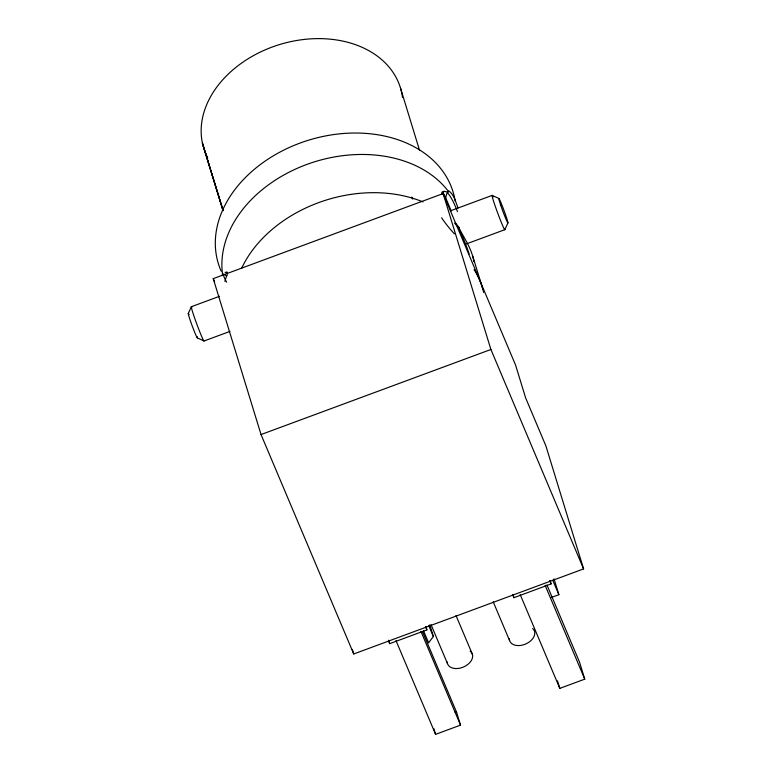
<?xml version="1.0" encoding="UTF-8"?>
<svg xmlns="http://www.w3.org/2000/svg" width="773" height="773" viewBox="0 0 773 773"><rect width="100%" height="100%" fill="white"/><g stroke="black" fill="none" stroke-linecap="round" stroke-linejoin="round"><path stroke-width="1.16" d="M188.254 313.5L191.318 306.823M504.895 229.562L507.958 222.885M444.011 191.124L442.127 193.289A52.525 2.667 69.7 0 1 442.398 194.081M213.251 278.638L443.122 193.569L515.572 365.078L525.659 397.989L545.893 445.905L583.586 568.909L353.725 653.977L261.032 434.552L213.251 278.638L214.652 281.942M191.366 306.707L219.522 296.291M450.485 210.816L492.15 195.395L498.875 198.477M229.958 331.404L204.053 340.99L197.337 337.907M466.554 243.843L504.846 229.678M261.032 434.552L490.903 349.483L443.122 193.569M388.452 640.653L389.718 643.648L426.889 629.889L425.836 626.468M512.673 594.679L513.939 597.674L551.11 583.915L550.057 580.475M551.081 597.587L558.879 594.708L554.028 578.88M395.96 640.537L435.586 734.35L460.524 725.122L456.582 712.262L422.551 631.696M520.181 594.563L559.807 688.376L584.755 679.148L579.557 662.19L546.926 584.939M225.078 272.27L226.933 272.927L227.262 273.874M490.903 349.483L583.586 568.909M552.811 580.359L558.879 594.708M549.845 580.919L551.11 583.915M545.129 585.335L584.755 679.148M493.193 601.78L509.571 640.556M456.022 615.53L472.409 654.306M431.083 624.768L447.461 663.543M428.735 625.55L433.392 636.585A79.629 52.873 -22.9 0 0 428.629 642.904L423.498 630.768M425.623 626.893L426.889 629.889M420.899 631.309L460.524 725.122M442.456 194.236L442.127 193.289A39.162 1.99 69.7 0 1 441.982 192.081M473.897 261.709C472.071 249.544 464.795 239.05 459.143 228.354A122.714 91.552 -17 0 0 454.543 223.059M458.002 208.014C455.568 201.83 453.906 193.395 447.422 190.119A122.714 91.552 -17 0 0 306.543 164.543A122.714 91.552 -17 0 0 222.431 273.391L222.363 275.517M204.797 151.286L223.117 210.72M557.507 680.878L559.807 688.376M513.243 595.394L513.939 597.674M429.778 624.797L433.392 636.585M433.846 728.697L435.586 734.35M388.664 640.199L389.718 643.648M223.136 210.536L202.371 142.879L222.972 210.459M352.314 649.378L353.725 653.977M472.67 255.892L482.951 289.575M400.53 88.17L419.594 150.503M474.052 269.603A122.714 91.552 -17 0 1 483.647 292.465M456.582 712.262A79.629 52.873 -22.9 0 1 454.92 711.904M470.119 651.146A13.315 8.841 -22.9 0 1 464.1 666.741A13.315 8.841 -22.9 0 1 447.2 661.92M532.684 628.526A13.315 8.841 -22.9 0 1 525.621 644.025A13.315 8.841 -22.9 0 1 509.31 638.595M207.734 157.876A102.867 76.749 -17 0 1 279.092 44.699A102.867 76.749 -17 0 1 402.482 97.427M442.485 191.888A39.162 1.99 69.7 0 1 451.152 210.961M445.499 198.825A42.206 15.528 74.9 0 1 447.944 191.366M444.185 191.501A43.211 15.508 62.5 0 1 448.185 192.332M447.963 193.279A38.476 8.493 74.3 0 1 457.471 211.628M226.933 272.927A39.162 1.99 69.7 0 1 226.789 271.719M224.866 281.42A42.206 11.817 86.6 0 1 227.301 274.888M222.605 273.845A43.133 11.585 66.4 0 1 226.103 275.787M226.605 282.222A38.476 1.846 60.4 0 1 222.924 274.231M197.173 336.593A13.054 0.667 69.7 0 1 192.158 325.781A13.054 0.667 69.7 0 1 189.056 314.621M204.091 340.526A18.272 0.928 69.7 0 1 196.584 323.491A18.272 0.928 69.7 0 1 191.897 307.354M504.74 228.45A18.272 0.928 69.7 0 1 497.368 212.169A18.272 0.928 69.7 0 1 493.135 196.902M411.777 197.076A82.238 61.357 -17 0 1 412.705 199.125M241.698 268.163A122.714 91.552 -17 0 1 422.928 201.898M454.389 233.842A42.206 12.059 47.8 0 1 441.576 217.764M459.433 227.967A43.133 1.884 51.7 0 1 456.196 223.851M458.891 228.45A38.476 4.648 65.1 0 1 469.143 253.969M221.184 271.197A122.714 91.552 -17 0 1 309.905 139.787A122.714 91.552 -17 0 1 455.191 201.193M500.566 204.768A13.054 0.667 69.7 0 0 507.919 222.972A13.054 0.667 69.7 0 0 501.677 204.439A13.054 0.667 69.7 0 0 500.566 204.768"/></g></svg>
